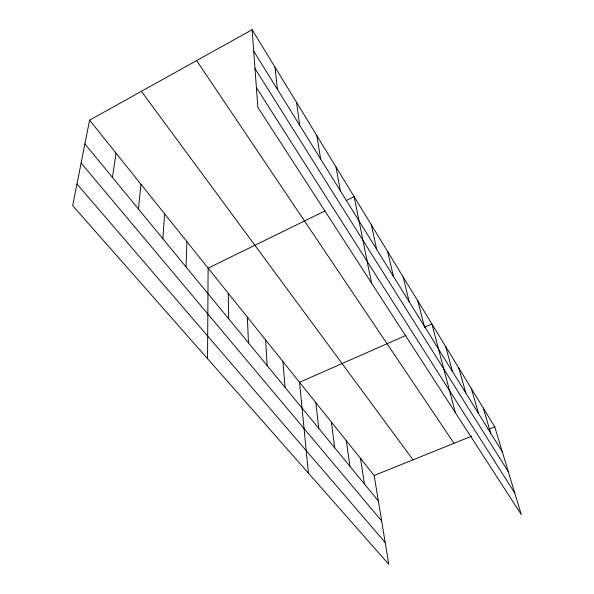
<?xml version="1.0" encoding="UTF-8"?>
<svg xmlns="http://www.w3.org/2000/svg" width="594" height="594" viewBox="0 0 594 594"><rect width="100%" height="100%" fill="white"/><g stroke="black" fill="none" stroke-linecap="round" stroke-linejoin="round"><path stroke-width="0.89" d="M207.551 358.672L208.115 268.146L325.037 210.944M186.041 266.944L186.924 241.684M162.89 238.788L164.575 213.781M138.402 208.991L140.978 184.318M112.444 177.413L116.023 153.155M89.59 120.144L72.691 205.665L388.78 564.3L374.168 475.482L89.59 120.144L252.138 29.7L494.757 426.871L521.309 514.604L257.833 107.269L252.138 29.7M346.087 200.646L354.158 196.696L371.554 283.086M406.029 335.365L299.539 382.298L308.405 473.106M424.376 327.279L431.897 323.96L455.323 412.585M374.168 475.482L471.74 436.152M487.926 429.625L494.757 426.871M76.968 184.014L385.194 542.508M81.111 163.053L381.652 520.975M84.897 143.897L378.348 500.898M141.387 91.32L413.03 459.815M196.629 60.588L454.016 443.295M256.385 87.526L514.783 493.027M254.982 68.481L508.338 471.733M253.712 51.129L502.338 451.915M483.308 408.123L490.748 433.234M471.339 388.528L478.616 413.669M458.806 368.013L465.896 393.169M445.671 346.51L452.546 371.651M417.864 300.987L424.227 326.002M403.133 276.871L409.184 301.759M387.644 251.514L393.354 276.232M371.339 224.829L376.655 249.317M336.018 167.003L340.384 190.852M316.84 135.618L320.641 159.021M360.528 458.449L364.441 483.976M346.287 440.674L349.903 466.29M296.54 102.391L299.695 125.252M331.407 422.089L334.689 447.787M315.837 402.65L318.763 428.408M275.015 67.144L277.428 89.352M282.967 361.605L285.053 387.392M265.6 339.917L267.203 365.689M247.379 317.166L248.455 342.879M228.244 293.273L228.735 318.881"/></g></svg>
